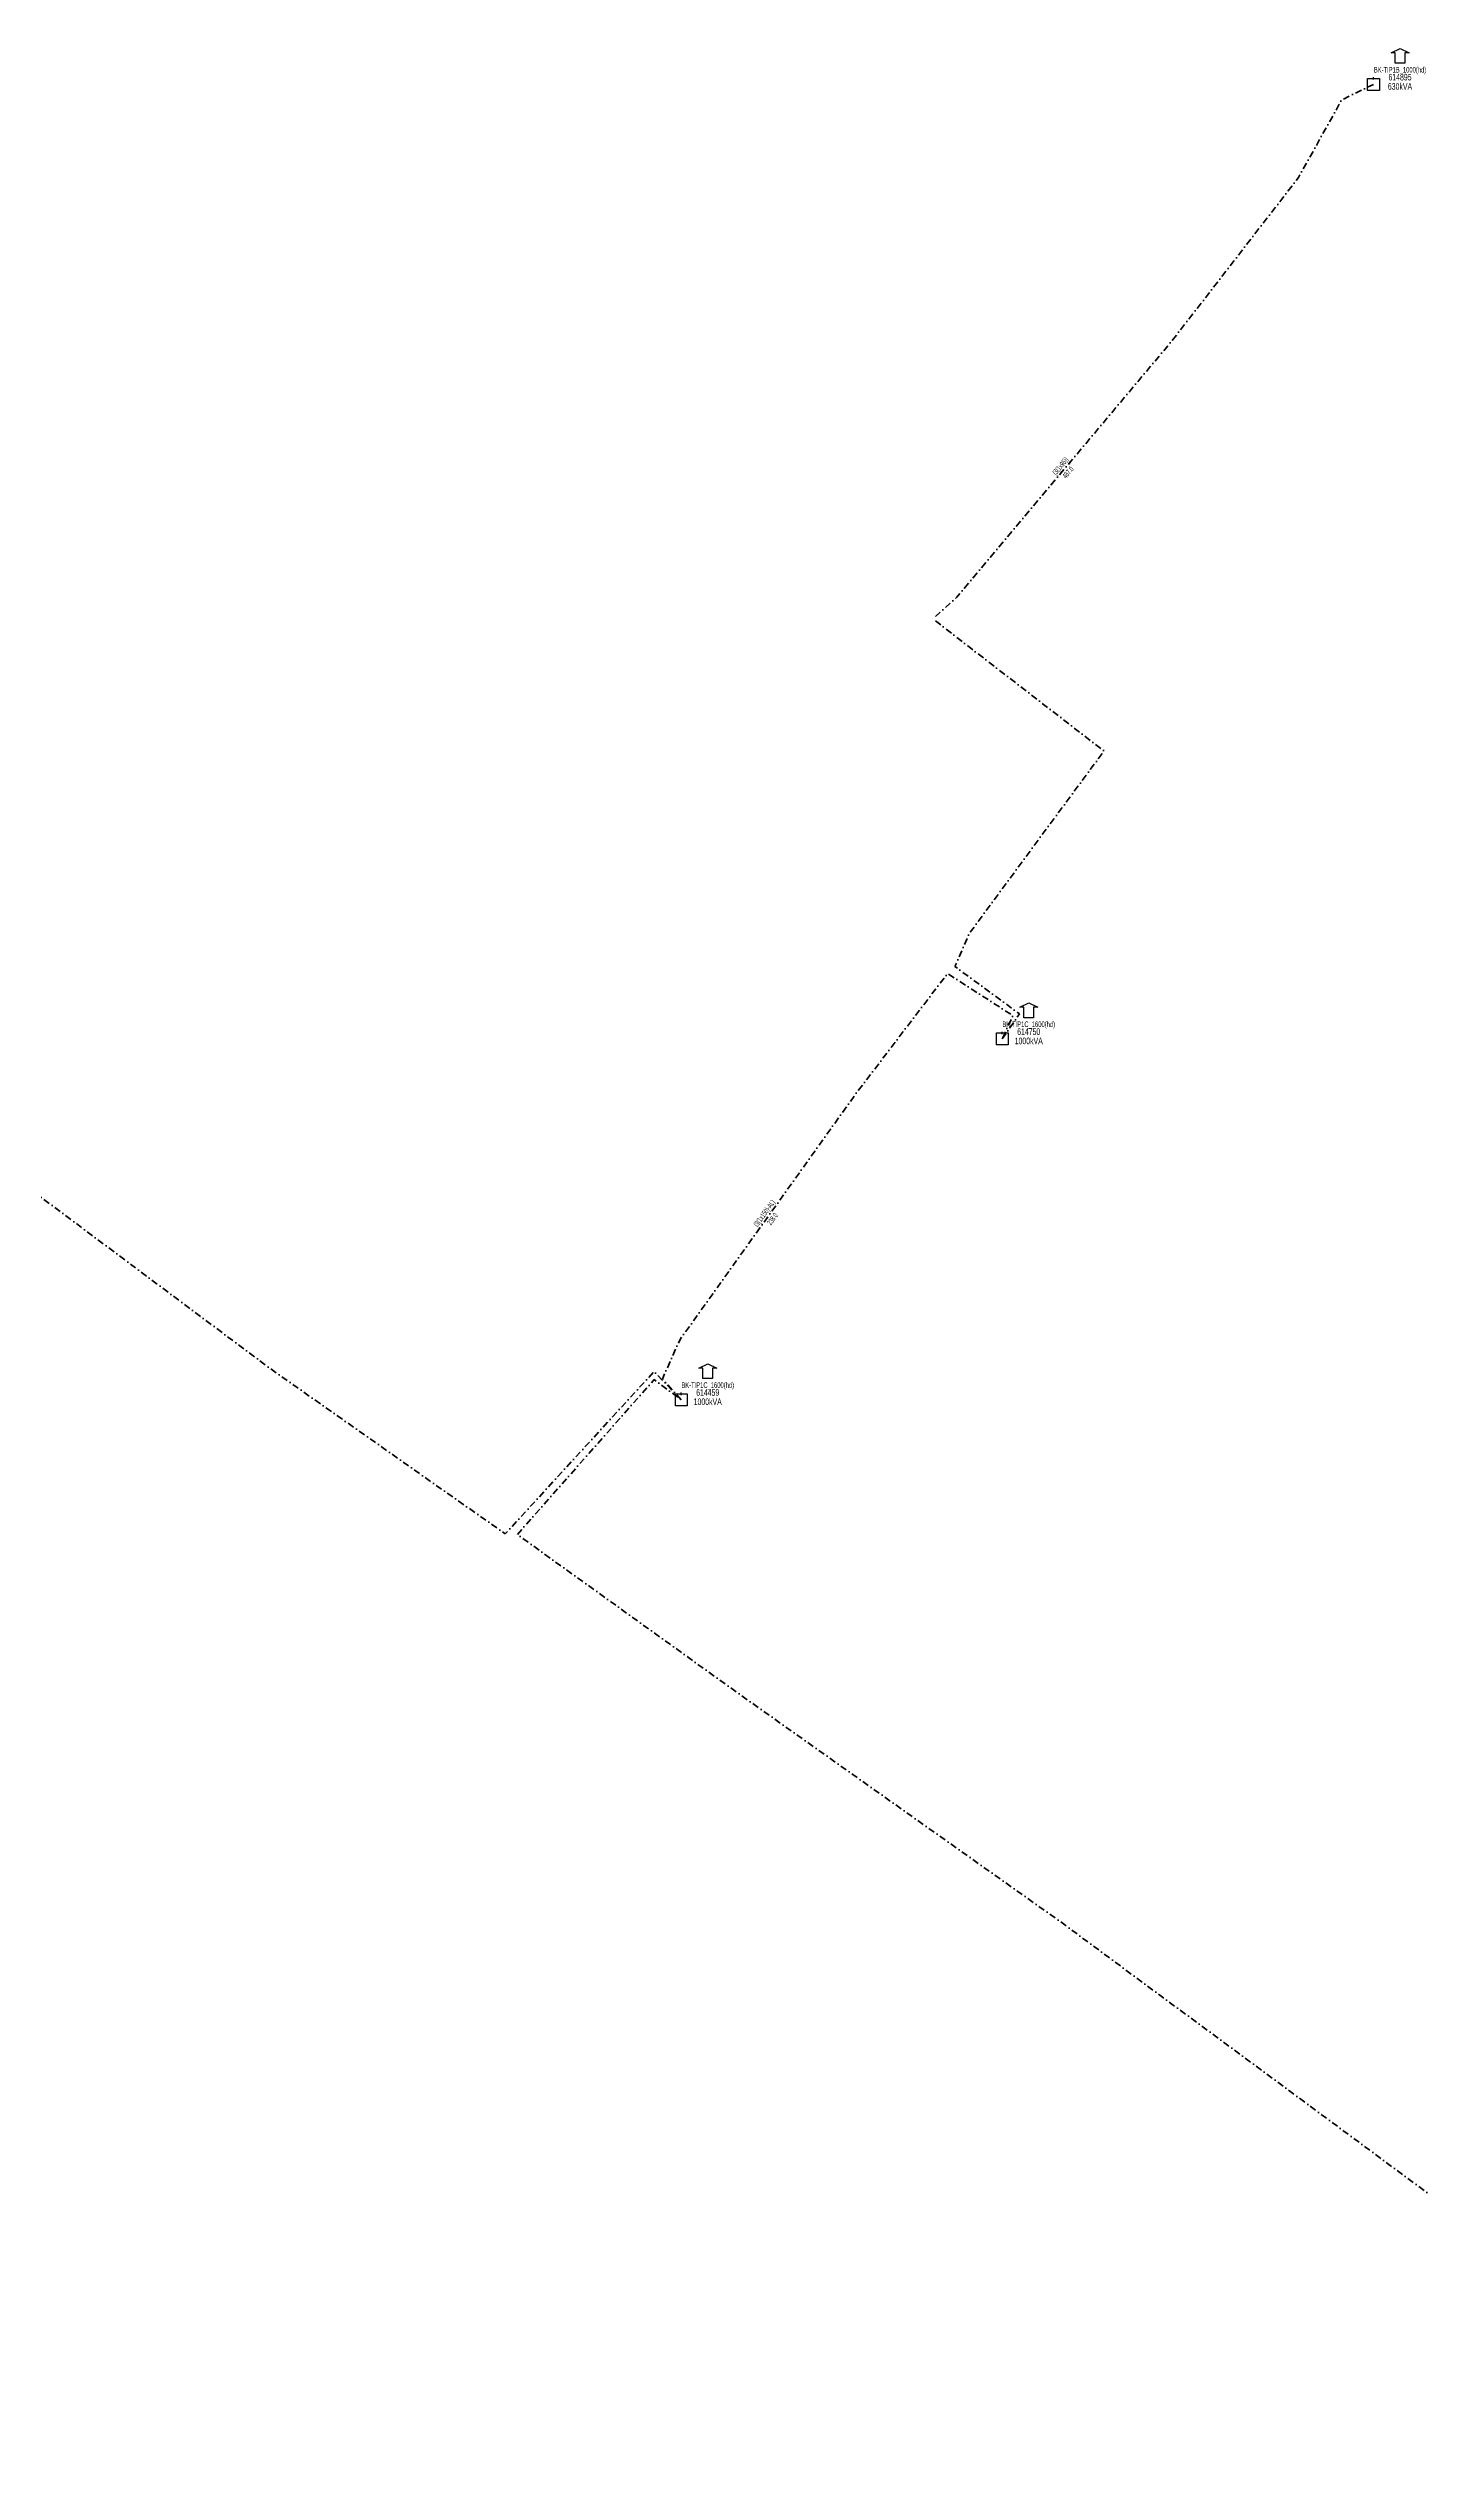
# Model space of a CAD drawing. Header units: millimetres. Extents: x 415467 to 419266, y 4041401 to 4045614.
# Drawn here: x 415986 to 416506, y 4042868 to 4043784 of the extents above; entities that cross this region are included whole.
import ezdxf
from ezdxf.enums import TextEntityAlignment as Align

# ---------------------------------------------------------------- set-up
doc = ezdxf.new("R2010")
doc.units = ezdxf.units.MM
doc.linetypes.add('DASHDOT', pattern=[5, 2.5, -1.25, 0, -1.25])
doc.layers.add('HAT_OG_YERALTI_MEVCUT', color=48, linetype='DASHDOT', lineweight=70)
doc.layers.add('TRAFO_MEVCUT', color=5, linetype='Continuous', lineweight=30)
doc.styles.get("Standard").update_dxf_attribs({"font": 'Arial'})

# ---------------------------------------------------------------- blocks, each defined once
blk = doc.blocks.new('MEV_BINA_KARE')
at = {"layer": 'TRAFO_MEVCUT', "linetype": 'Continuous'}
for p, q in [((-2.25, -2.25), (-2.25, 2.25)), ((-2.25, 2.25), (2.25, 2.25)), ((0, 1.8), (0, 2.7)), ((2.25, 2.25), (2.25, -2.25)), ((2.25, -2.25), (-2.25, -2.25))]:
    blk.add_line(p, q, dxfattribs=at)
blk = doc.blocks.new('MEV_BETKOSK')
at = {"layer": 'TRAFO_MEVCUT', "linetype": 'Continuous'}
for p, q in [((-3.4, 2), (0, 3.6)), ((-1.8, 2), (-3.4, 2)), ((-1.8, -2), (-1.8, 2)), ((0, 3.6), (3.4, 2)), ((3.4, 2), (1.8, 2)), ((1.8, 2), (1.8, -2)), ((1.8, -2), (-1.8, -2))]:
    blk.add_line(p, q, dxfattribs=at)

msp = doc.modelspace()

# ---------------------------------------------------------------- linework, layer by layer
at = {"layer": 'HAT_OG_YERALTI_MEVCUT', "flags": 128}
for points in [[(416487.598984, 4043770.59167), (416475.545225, 4043764.754008), (416459.214918, 4043735.403592), (416411.197377, 4043673.417622), (416330.04274, 4043576.707318), (416320.905492, 4043568.502442), (416385.64197, 4043518.506072), (416334.7431, 4043449.501185), (416329.292309, 4043437.021742), (416353.677429, 4043419.091506), (416347.196, 4043409.647)], [(416225.808, 4043273.188), (416215.497681, 4043283.844799), (416159.232361, 4043222.456058), (416070.022985, 4043285.242004), (415966.915435, 4043362.298834), (415911.942028, 4043402.327174), (415748.837917, 4043595.675619), (415701.110323, 4043649.881952), (415739.337585, 4043668.529397), (415732.922, 4043677.934)], [(416225.808, 4043273.188), (416218.666255, 4043281.013142), (416225.194468, 4043295.762068), (416292.256778, 4043389.498597), (416326.519381, 4043434.385262), (416351.220327, 4043418.449168), (416347.196, 4043409.647)], [(416693.855, 4042933.844), (416695.86921, 4042929.963397), (416650.598024, 4042867.892875), (416368.191601, 4043076.560347), (416249.690803, 4043160.498412), (416163.795143, 4043222.230669), (416215.550618, 4043280.80988), (416225.808, 4043273.188)]]:
    msp.add_lwpolyline(points, dxfattribs=at)

# ---------------------------------------------------------------- block references
at = {"layer": 'TRAFO_MEVCUT'}
for name, p in [('MEV_BETKOSK', (416497.598984, 4043780.59167)), ('MEV_BINA_KARE', (416487.598984, 4043770.59167)), ('MEV_BETKOSK', (416357.196, 4043419.647)), ('MEV_BINA_KARE', (416347.196, 4043409.647)), ('MEV_BETKOSK', (416235.808, 4043283.188)), ('MEV_BINA_KARE', (416225.808, 4043273.188))]:
    msp.add_blockref(name, p, dxfattribs=at)

# ---------------------------------------------------------------- texts
at = {"layer": 'HAT_OG_YERALTI_MEVCUT', "lineweight": 30, "width": 0.53}
for s, rotation, p in [('(3(1x95))', 409.998242, (416369.968937, 4043625.608859)), ('(3(1x150)-AL)', 54.418777, (416258.034325, 4043343.12491))]:
    msp.add_text(s, height=2.05, rotation=rotation, dxfattribs=at).set_placement(p, align=Align.CENTER)
for s, rotation, p in [('487.0', 409.998242, (416371.271179, 4043624.516081)), ('238.0', 54.418777, (416259.416921, 4043342.135754))]:
    msp.add_text(s, height=2.05, rotation=rotation, dxfattribs=at).set_placement(p, align=Align.TOP_CENTER)
at = {"layer": 'TRAFO_MEVCUT', "width": 0.6}
for s, height, p in [('BK-TIP1B_1000(hd)', 2.1, (416497.598984, 4043775.09167)), ('614895', 2.5, (416497.598984, 4043772.09167)), ('630kVA', 2.5, (416497.598984, 4043768.59167)), ('BK-TIP1C_1600(hd)', 2.1, (416357.196, 4043414.147)), ('1000kVA', 2.5, (416357.196, 4043407.647)), ('614750', 2.5, (416357.196, 4043411.147)), ('BK-TIP1C_1600(hd)', 2.1, (416235.808, 4043277.688)), ('1000kVA', 2.5, (416235.808, 4043271.188)), ('614459', 2.5, (416235.808, 4043274.688))]:
    msp.add_text(s, height=height, dxfattribs=at).set_placement(p, align=Align.CENTER)

doc.saveas('drawing.dxf')
